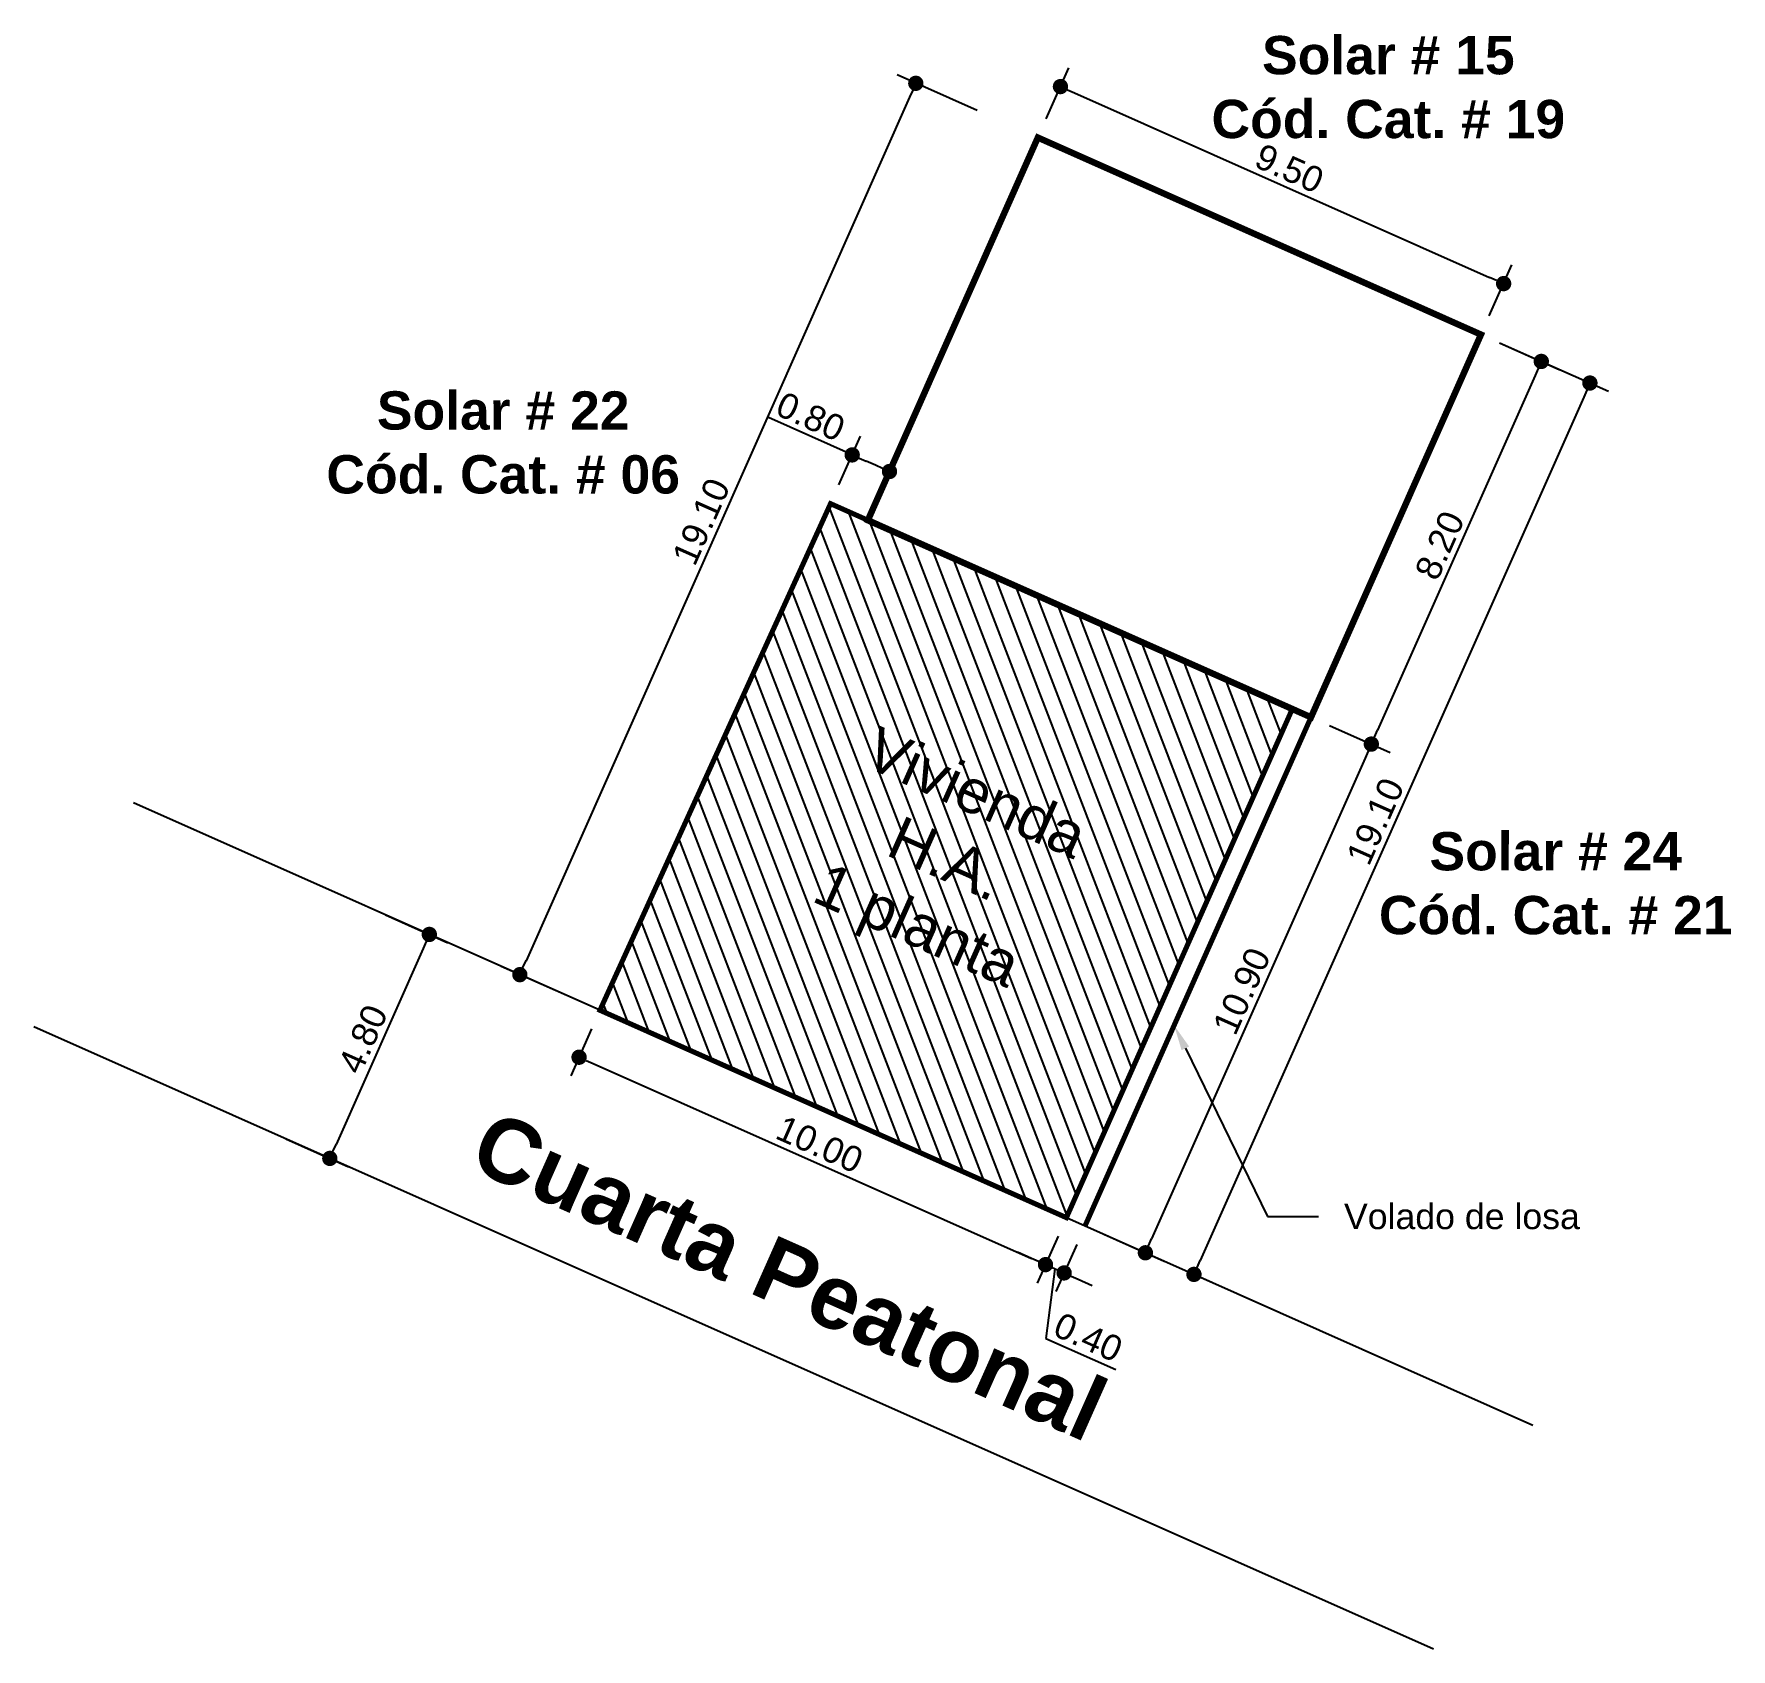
# Model space of a CAD drawing. Header units: millimetres. Extents: x 1134.6 to 1167.8, y 546.8 to 578.4.
import ezdxf
from ezdxf import colors
from ezdxf.entities.mleader import LeaderData, LeaderLine
from ezdxf.math import Vec2, Vec3

# ---------------------------------------------------------------- set-up
doc = ezdxf.new("R2010")
doc.units = ezdxf.units.MM
doc.linetypes.add('RAYITAS', pattern=[0.375, 0.25, -0.125])
for name, color, linetype in [('columna', 1, 'Continuous'), ('Columnas', 5, 'Continuous'), ('COTAS', 7, 'Continuous')]:
    doc.layers.add(name, color=color, linetype=linetype)
doc.styles.add('Arial', font='')
doc.styles.get("Standard").update_dxf_attribs({"font": 'arial.ttf'})
doc.styles.get('Arial').set_extended_font_data('Arial', bold=True)
doc.dimstyles.new('COTA 1', dxfattribs={"dimtxt": 1, "dimasz": 0.3, "dimexe": 0.4, "dimexo": 0.4, "dimgap": 0.1, "dimtad": 1, "dimzin": 1, "dimdsep": 46, "dimtxsty": 'Arial', "dimblk": 'DOT', "dimcen": 0.3, "dimclrd": 7, "dimclre": 7, "dimclrt": 7, "dimadec": 0, "dimazin": 0, "dimtfac": 1, "dimtmove": 0, "dimatfit": 3, "dimfxl": 1, "dimlwe": -1, "dimarcsym": 0})

# ---------------------------------------------------------------- blocks, each defined once
blk = doc.blocks.new('_Dot')
at = {"color": 0, "linetype": 'ByBlock', "lineweight": -2}
blk.add_line((-0.5, 0), (-1, 0), dxfattribs=at)
at = {"color": 0, "linetype": 'ByBlock', "const_width": 0.5}
blk.add_lwpolyline([(-0.25, 0, 1), (0.25, 0, 1)], format="xyb", close=True, dxfattribs=at)
blk = doc.blocks.new('*D247')
at = {"layer": 'COTAS', "color": 7}
for p, q in [((1145.493, 558.909), (1145.084, 557.988)), ((1154.631, 554.848), (1154.223, 553.927))]:
    blk.add_line(p, q, dxfattribs=at)
at = {"layer": 'COTAS', "color": 7, "lineweight": -2}
blk.add_line((1145.521, 558.232), (1154.111, 554.415), dxfattribs=at)
at = {"layer": 'Defpoints', "color": 0}
for p in [(1145.656, 559.274), (1154.794, 555.213), (1154.385, 554.293)]:
    blk.add_point(p, dxfattribs=at)
at = {"layer": 'COTAS', "color": 7, "lineweight": -2, "xscale": 0.3, "yscale": 0.3, "zscale": 0.3}
for p, rotation in [((1145.247, 558.354), 156.0396188384547), ((1154.385, 554.293), 336.0396188384548)]:
    blk.add_blockref('_Dot', p, dxfattribs=dict(at, rotation=rotation))
at = {"layer": 'COTAS', "color": 7, "insert": (1149.96, 556.648), "char_height": 0.5, "attachment_point": 5, "rotation": 336.0396}
blk.add_mtext('10.00', dxfattribs=at)
blk = doc.blocks.new('*D248')
at = {"layer": 'COTAS', "color": 7}
for p, q in [((1154.631, 554.848), (1154.223, 553.927)), ((1154.997, 554.685), (1154.588, 553.765))]:
    blk.add_line(p, q, dxfattribs=at)
at = {"layer": 'COTAS', "color": 7, "lineweight": -2}
for p, q in [((1154.111, 554.415), (1153.837, 554.537)), ((1154.385, 554.293), (1154.75, 554.131)), ((1154.385, 554.293), (1154.75, 554.131)), ((1154.568, 554.212), (1154.394, 552.849)), ((1155.025, 554.009), (1155.299, 553.887)), ((1154.394, 552.849), (1155.762, 552.241))]:
    blk.add_line(p, q, dxfattribs=at)
at = {"layer": 'Defpoints', "color": 0}
for p in [(1154.794, 555.213), (1155.159, 555.051), (1154.75, 554.131)]:
    blk.add_point(p, dxfattribs=at)
at = {"layer": 'COTAS', "color": 7, "lineweight": -2, "xscale": 0.3, "yscale": 0.3, "zscale": 0.3}
for p, rotation in [((1154.385, 554.293), 336.039618838456), ((1154.75, 554.131), 156.039618838456)]:
    blk.add_blockref('_Dot', p, dxfattribs=dict(at, rotation=rotation))
at = {"layer": 'COTAS', "color": 7, "insert": (1155.222, 552.87), "char_height": 0.5, "attachment_point": 5, "rotation": 336.0396}
blk.add_mtext('0.40', dxfattribs=at)
blk = doc.blocks.new('*D249')
at = {"layer": 'COTAS', "color": 7}
for p, q in [((1141.452, 561.142), (1142.679, 560.597)), ((1139.503, 556.756), (1140.73, 556.21))]:
    blk.add_line(p, q, dxfattribs=at)
at = {"layer": 'COTAS', "color": 7, "lineweight": -2}
blk.add_line((1142.192, 560.485), (1140.486, 556.647), dxfattribs=at)
at = {"layer": 'Defpoints', "color": 0}
for p in [(1141.086, 561.305), (1139.137, 556.918), (1140.364, 556.373)]:
    blk.add_point(p, dxfattribs=at)
at = {"layer": 'COTAS', "color": 7, "lineweight": -2, "xscale": 0.3, "yscale": 0.3, "zscale": 0.3}
for p, rotation in [((1142.314, 560.759), 66.03961883845267), ((1140.364, 556.373), 246.0396188384527)]:
    blk.add_blockref('_Dot', p, dxfattribs=dict(at, rotation=rotation))
at = {"layer": 'COTAS', "color": 7, "insert": (1141.014, 558.71), "char_height": 0.5, "attachment_point": 5, "rotation": 66.0396}
blk.add_mtext('4.80', dxfattribs=at)
blk = doc.blocks.new('*D250')
at = {"layer": 'COTAS', "color": 7}
for p, q in [((1163.282, 572.342), (1164.464, 571.817)), ((1159.951, 564.849), (1161.134, 564.324))]:
    blk.add_line(p, q, dxfattribs=at)
at = {"layer": 'COTAS', "color": 7, "lineweight": -2}
blk.add_line((1163.976, 571.705), (1160.89, 564.76), dxfattribs=at)
at = {"layer": 'Defpoints', "color": 0}
for p in [(1162.916, 572.505), (1159.586, 565.011), (1160.768, 564.486)]:
    blk.add_point(p, dxfattribs=at)
at = {"layer": 'COTAS', "color": 7, "lineweight": -2, "xscale": 0.3, "yscale": 0.3, "zscale": 0.3}
for p, rotation in [((1164.098, 571.979), 66.03961883845523), ((1160.768, 564.486), 246.0396188384552)]:
    blk.add_blockref('_Dot', p, dxfattribs=dict(at, rotation=rotation))
at = {"layer": 'COTAS', "color": 7, "insert": (1162.108, 568.377), "char_height": 0.5, "attachment_point": 5, "rotation": 66.0396}
blk.add_mtext('8.20', dxfattribs=at)
blk = doc.blocks.new('*D251')
at = {"layer": 'COTAS', "color": 7}
for p, q in [((1159.951, 564.849), (1161.134, 564.324)), ((1155.525, 554.888), (1156.707, 554.363))]:
    blk.add_line(p, q, dxfattribs=at)
at = {"layer": 'COTAS', "color": 7, "lineweight": -2}
blk.add_line((1160.646, 564.212), (1156.463, 554.799), dxfattribs=at)
at = {"layer": 'Defpoints', "color": 0}
for p in [(1159.586, 565.011), (1155.159, 555.051), (1156.342, 554.525)]:
    blk.add_point(p, dxfattribs=at)
at = {"layer": 'COTAS', "color": 7, "lineweight": -2, "xscale": 0.3, "yscale": 0.3, "zscale": 0.3}
for p, rotation in [((1160.768, 564.486), 66.03961883845442), ((1156.342, 554.525), 246.0396188384544)]:
    blk.add_blockref('_Dot', p, dxfattribs=dict(at, rotation=rotation))
at = {"layer": 'COTAS', "color": 7, "insert": (1158.23, 559.65), "char_height": 0.5, "attachment_point": 5, "rotation": 66.0396}
blk.add_mtext('10.90', dxfattribs=at)
blk = doc.blocks.new('*D252')
at = {"layer": 'COTAS', "color": 7}
for p, q in [((1163.282, 572.342), (1165.415, 571.394)), ((1155.525, 554.888), (1157.659, 553.94))]:
    blk.add_line(p, q, dxfattribs=at)
at = {"layer": 'COTAS', "color": 7, "lineweight": -2}
blk.add_line((1164.928, 571.282), (1157.415, 554.377), dxfattribs=at)
at = {"layer": 'Defpoints', "color": 0}
for p in [(1162.916, 572.505), (1155.159, 555.051), (1157.293, 554.102)]:
    blk.add_point(p, dxfattribs=at)
at = {"layer": 'COTAS', "color": 7, "lineweight": -2, "xscale": 0.3, "yscale": 0.3, "zscale": 0.3}
for p, rotation in [((1165.05, 571.556), 66.03961883845491), ((1157.293, 554.102), 246.0396188384549)]:
    blk.add_blockref('_Dot', p, dxfattribs=dict(at, rotation=rotation))
at = {"layer": 'COTAS', "color": 7, "insert": (1160.847, 562.974), "char_height": 0.5, "attachment_point": 5, "rotation": 66.0396}
blk.add_mtext('19.10', dxfattribs=at)
blk = doc.blocks.new('*D253')
at = {"layer": 'COTAS', "color": 7}
for p, q in [((1154.397, 576.728), (1154.841, 577.726)), ((1163.078, 572.87), (1163.522, 573.868))]:
    blk.add_line(p, q, dxfattribs=at)
at = {"layer": 'COTAS', "color": 7, "lineweight": -2}
blk.add_line((1154.952, 577.239), (1163.085, 573.625), dxfattribs=at)
at = {"layer": 'Defpoints', "color": 0}
for p in [(1154.235, 576.363), (1163.36, 573.503), (1162.916, 572.505)]:
    blk.add_point(p, dxfattribs=at)
at = {"layer": 'COTAS', "color": 7, "lineweight": -2, "xscale": 0.3, "yscale": 0.3, "zscale": 0.3}
for p, rotation in [((1154.678, 577.361), 156.0396188384544), ((1163.36, 573.503), 336.0396188384544)]:
    blk.add_blockref('_Dot', p, dxfattribs=dict(at, rotation=rotation))
at = {"layer": 'COTAS', "color": 7, "insert": (1159.163, 575.757), "char_height": 0.5, "attachment_point": 5, "rotation": 336.0396}
blk.add_mtext('9.50', dxfattribs=at)
blk = doc.blocks.new('*D254')
at = {"layer": 'COTAS', "color": 7, "lineweight": -2}
for p, q in [((1150.598, 570.149), (1148.956, 570.879)), ((1151.055, 569.946), (1150.872, 570.027))]:
    blk.add_line(p, q, dxfattribs=at)
at = {"layer": 'COTAS', "color": 7}
for p, q in [((1150.336, 569.56), (1150.76, 570.514)), ((1151.067, 569.235), (1151.491, 570.189))]:
    blk.add_line(p, q, dxfattribs=at)
at = {"layer": 'Defpoints', "color": 0}
for p in [(1150.598, 570.149), (1150.174, 569.194), (1150.905, 568.869)]:
    blk.add_point(p, dxfattribs=at)
at = {"layer": 'COTAS', "color": 7, "lineweight": -2, "xscale": 0.3, "yscale": 0.3, "zscale": 0.3}
for p, rotation in [((1150.598, 570.149), 156.0396188384513), ((1151.329, 569.824), 336.0396188384513)]:
    blk.add_blockref('_Dot', p, dxfattribs=dict(at, rotation=rotation))
at = {"layer": 'COTAS', "color": 7, "insert": (1149.784, 570.899), "char_height": 0.5, "attachment_point": 5, "rotation": 336.0396}
blk.add_mtext('0.80', dxfattribs=at)
blk = doc.blocks.new('*D255')
at = {"layer": 'COTAS', "color": 7}
for p, q in [((1153.047, 576.891), (1151.478, 577.588)), ((1145.29, 559.437), (1143.721, 560.134))]:
    blk.add_line(p, q, dxfattribs=at)
at = {"layer": 'COTAS', "color": 7, "lineweight": -2}
blk.add_line((1151.722, 577.151), (1144.209, 560.245), dxfattribs=at)
at = {"layer": 'Defpoints', "color": 0}
for p in [(1153.412, 576.728), (1144.087, 559.971), (1145.656, 559.274)]:
    blk.add_point(p, dxfattribs=at)
at = {"layer": 'COTAS', "color": 7, "lineweight": -2, "xscale": 0.3, "yscale": 0.3, "zscale": 0.3}
for p, rotation in [((1151.844, 577.425), 66.03961883845491), ((1144.087, 559.971), 246.0396188384549)]:
    blk.add_blockref('_Dot', p, dxfattribs=dict(at, rotation=rotation))
at = {"layer": 'COTAS', "color": 7, "insert": (1147.641, 568.843), "char_height": 0.5, "attachment_point": 5, "rotation": 66.0396}
blk.add_mtext('19.10', dxfattribs=at)

msp = doc.modelspace()

# ---------------------------------------------------------------- hatches: boundary and pattern name
h = msp.add_hatch()
h.set_pattern_fill('ANSI31', color=256, scale=0.1, angle=66.0396, style=0)
h.set_pattern_definition([(111.03962, (-180.39363, 538.44235), (-0.29633304, -0.11398676), [])])
h.paths.add_polyline_path([(1150.905, 568.869), (1150.174, 569.194), (1145.656, 559.274), (1154.794, 555.213), (1159.22, 565.174)])
h.paths.add_polyline_path([(1149.258, 561.13), (1153.809, 559.108), (1155.672, 563.301), (1151.122, 565.323)], flags=24)

# ---------------------------------------------------------------- linework, layer by layer
at = {"layer": 'columna'}
for p, q in [((1145.656, 559.274), (1136.517, 563.335)), ((1161.983, 546.766), (1134.568, 558.949)), ((1154.794, 555.213), (1163.932, 551.152))]:
    msp.add_line(p, q, dxfattribs=at)
at = {"layer": 'columna', "const_width": 0.126}
msp.add_lwpolyline([(1150.905, 568.869), (1159.586, 565.011), (1162.916, 572.505), (1154.235, 576.363)], close=True, dxfattribs=at)
at = {"layer": 'Columnas', "const_width": 0.1}
msp.add_lwpolyline([(1145.656, 559.274), (1154.794, 555.213), (1159.22, 565.174), (1150.174, 569.194)], close=True, dxfattribs=at)
at = {"layer": 'COTAS', "linetype": 'RAYITAS', "ltscale": 2, "const_width": 0.1}
msp.add_lwpolyline([(1159.586, 565.011), (1155.159, 555.051)], dxfattribs=at)

# ---------------------------------------------------------------- texts
at = {"attachment_point": 5}
for s, insert, char_height, width, rotation in [('{\\fArial|b1|i0|c0|p34;Solar # 15\\PCód. Cat. # 19}', (1161.101, 577.346), 0.75, 12.64669, 359.9847), ('{\\fArial|b1|i0|c0|p34;Solar # 22\\PCód. Cat. # 06}', (1143.761, 570.388), 0.75, 15.3489, 359.9847), ('Vivienda H.A. \\P1 planta', (1152.402, 562.129), 0.85, 5.99511, 336.0396), ('{\\fArial|b1|i0|c0|p34;Solar # 24\\PCód. Cat. # 21}', (1164.381, 561.757), 0.75, 15.3489, 359.9847), ('{\\fArial|b1|i0|c0|p34;Cuarta Peatonal}', (1149.366, 554.065), 1.25, 14.15575, 336.0243)]:
    msp.add_mtext(s, dxfattribs=dict(at, insert=insert, char_height=char_height, width=width, rotation=rotation))

# ---------------------------------------------------------------- dimensions: what is measured, and where the dimension line sits
at = {"layer": 'COTAS'}
for p1, p2, distance, picture, middle in [((1153.412, 576.728), (1145.656, 559.274), -1.717, '*D255', (1147.641, 568.843)), ((1154.235, 576.363), (1162.916, 572.505), 1.092, '*D253', (1159.163, 575.757)), ((1162.916, 572.505), (1155.159, 555.051), 2.335, '*D252', (1160.847, 562.974)), ((1162.916, 572.505), (1159.586, 565.011), 1.294, '*D250', (1162.108, 568.377)), ((1150.905, 568.869), (1150.174, 569.194), -1.045, '*D254', (1149.784, 570.899)), ((1141.086, 561.305), (1139.137, 556.918), 1.343, '*D249', (1141.014, 558.71)), ((1145.656, 559.274), (1154.794, 555.213), -1.007, '*D247', (1149.96, 556.648))]:
    dim = msp.add_aligned_dim(p1=p1, p2=p2, distance=distance, dimstyle='COTA 1', override={"dimtxt": 0.5, "dimtxsty": 'Standard', "dimfxl": 0.15}, dxfattribs=at)
    dim.commit()
    dim.dimension.update_dxf_attribs({"geometry": picture, "text_midpoint": middle})
for base, p1, angle, picture, middle in [((1156.342, 554.525), (1159.586, 565.011), 66.0396, '*D251', (1158.23, 559.65)), ((1154.75, 554.131), (1154.794, 555.213), 156.0396, '*D248', (1154.63, 553.133))]:
    dim = msp.add_linear_dim(base=base, p1=p1, p2=(1155.159, 555.051), angle=angle, dimstyle='COTA 1', override={"dimtxt": 0.5, "dimtxsty": 'Standard', "dimtmove": 1, "dimfxl": 0.15}, dxfattribs=at)
    dim.commit()
    dim.dimension.update_dxf_attribs({"geometry": picture, "text_midpoint": middle})

# ---------------------------------------------------------------- leaders
ml = msp.add_multileader_mtext('Standard', dxfattribs=at)
ml.set_content('Volado de losa', color=256)
ml.set_leader_properties()
ml.build(insert=Vec2(0, 0))
ml.multileader.update_dxf_attribs({"text_right_attachment_type": 6, "dogleg_length": 1, "arrow_head_size": 0.5})
ctx = ml.context
ctx.base_point, ctx.char_height, ctx.arrow_head_size, ctx.landing_gap_size, ctx.plane_origin = Vec3(1159.732, 555.234), 0.5, 0.5, 0.5, Vec3(1156.905, 558.978)
ctx.right_attachment = 6
notes = []
notes.append((ctx, [(0, (1, 1, 0), (1158.732, 555.234), (1, 0), 1, [(0, [(1156.905, 558.978)], 0, [])])]))
ctx.mtext.insert, ctx.mtext.flow_direction = Vec3(1160.232, 555.488), 5
for ctx, leaders in notes:
    for number, flags, end, landing, length, lines in leaders:
        leader = LeaderData()
        leader.index, (leader.has_last_leader_line, leader.has_dogleg_vector, leader.attachment_direction) = number, flags
        leader.last_leader_point, leader.dogleg_vector, leader.dogleg_length = Vec3(end), Vec3(landing), length
        for number, points, colour, breaks in lines:
            line = LeaderLine()
            line.index, line.vertices, line.color, line.breaks = number, Vec3.list(points), colors.encode_raw_color(colour), breaks
            leader.lines.append(line)
        ctx.leaders.append(leader)

doc.saveas('drawing.dxf')
